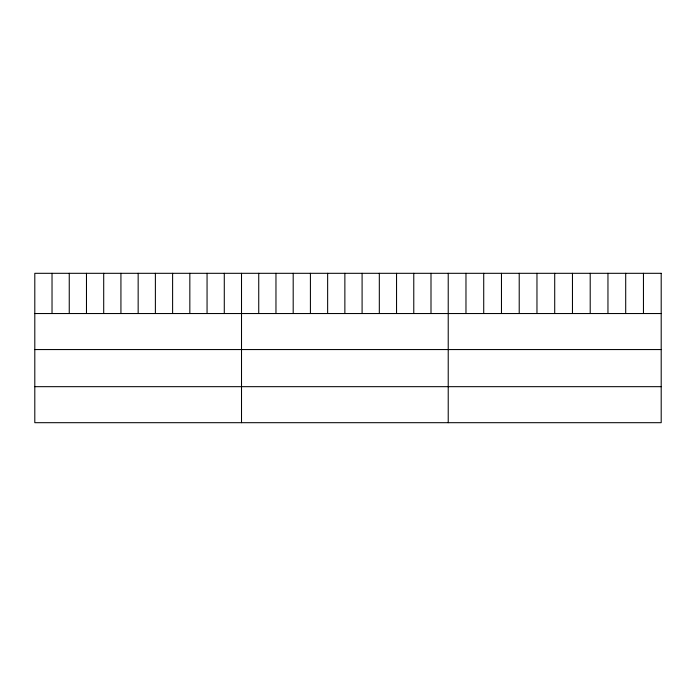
<?xml version="1.0" encoding="UTF-8"?>
<svg xmlns="http://www.w3.org/2000/svg" width="696" height="696" viewBox="0 0 696 696"><rect width="100%" height="100%" fill="white"/><g stroke="black" fill="none" stroke-linecap="round" stroke-linejoin="round"><path stroke-width="1.04" d="M34.8 313.539L661.2 313.539M34.8 349.557L661.2 349.557M34.8 386.671L661.2 386.671M643.452 273.31L643.452 313.539M625.704 273.31L625.704 313.539M607.956 273.31L607.956 313.539M590.208 273.31L590.208 313.539M572.46 273.31L572.46 313.539M554.712 273.31L554.712 313.539M536.964 273.31L536.964 313.539M519.216 273.31L519.216 313.539M501.468 273.31L501.468 313.539M483.72 273.31L483.72 313.539M465.972 273.31L465.972 313.539M448.224 273.31L448.224 422.69M430.998 273.31L430.998 313.539M413.772 273.31L413.772 313.539M396.546 273.31L396.546 313.539M379.32 273.31L379.32 313.539M362.094 273.31L362.094 313.539M344.868 273.31L344.868 313.539M327.642 273.31L327.642 313.539M310.416 273.31L310.416 313.539M293.19 273.31L293.19 313.539M275.964 273.31L275.964 313.539M258.738 273.31L258.738 313.539M241.512 273.31L241.512 422.69M224.286 273.31L224.286 313.539M207.06 273.31L207.06 313.539M189.834 273.31L189.834 313.539M172.608 273.31L172.608 313.539M155.382 273.31L155.382 313.539M138.156 273.31L138.156 313.539M120.93 273.31L120.93 313.539M103.704 273.31L103.704 313.539M86.478 273.31L86.478 313.539M69.252 273.31L69.252 313.539M52.026 273.31L52.026 313.539M661.2 273.31L34.8 273.31L34.8 422.69L661.2 422.69L661.2 273.31"/></g></svg>
